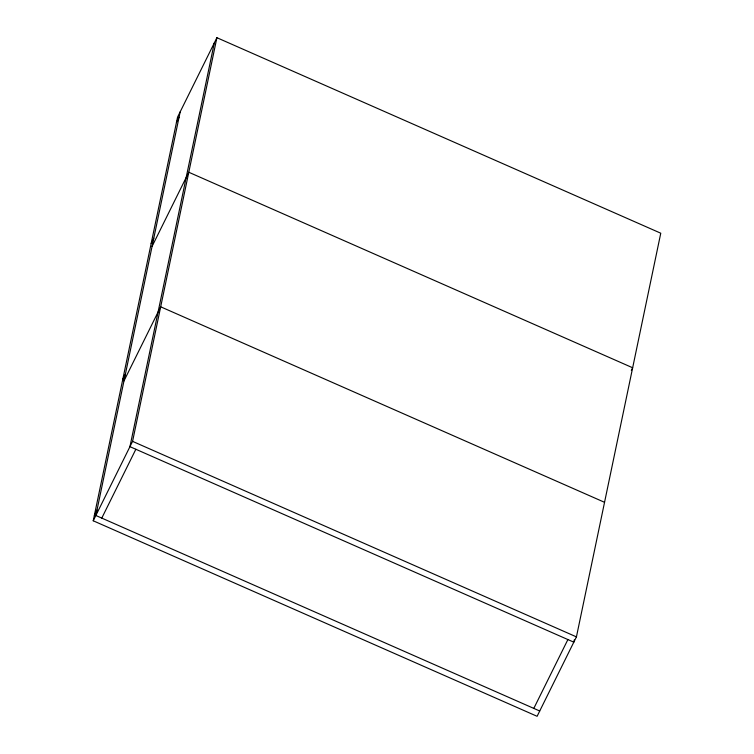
<?xml version="1.0" encoding="UTF-8"?>
<svg xmlns="http://www.w3.org/2000/svg" width="754" height="754" viewBox="0 0 754 754"><rect width="100%" height="100%" fill="white"/><g stroke="black" fill="none" stroke-linecap="round" stroke-linejoin="round"><path stroke-width="1.13" d="M93.232 520.788L177.567 117.124L216.898 37.7L660.768 233.212L576.433 636.876L537.102 716.3L93.232 520.788L132.572 441.363L216.898 37.7M180.187 111.828L95.862 515.491L539.723 711.003M214.277 42.997L129.942 446.66L573.813 642.172L574.294 639.863M176.427 122.563L179.056 117.266M151.158 243.523L153.778 238.226M152.082 246.388L188.783 172.251L632.653 367.763L631.343 370.412M122.77 379.441L125.39 374.144M123.967 380.94L160.677 306.803L604.548 502.315M94.373 515.35L96.993 510.053M101.781 518.102L135.861 449.261M533.804 708.402L567.894 639.562M132.572 441.363L576.433 636.876"/></g></svg>
